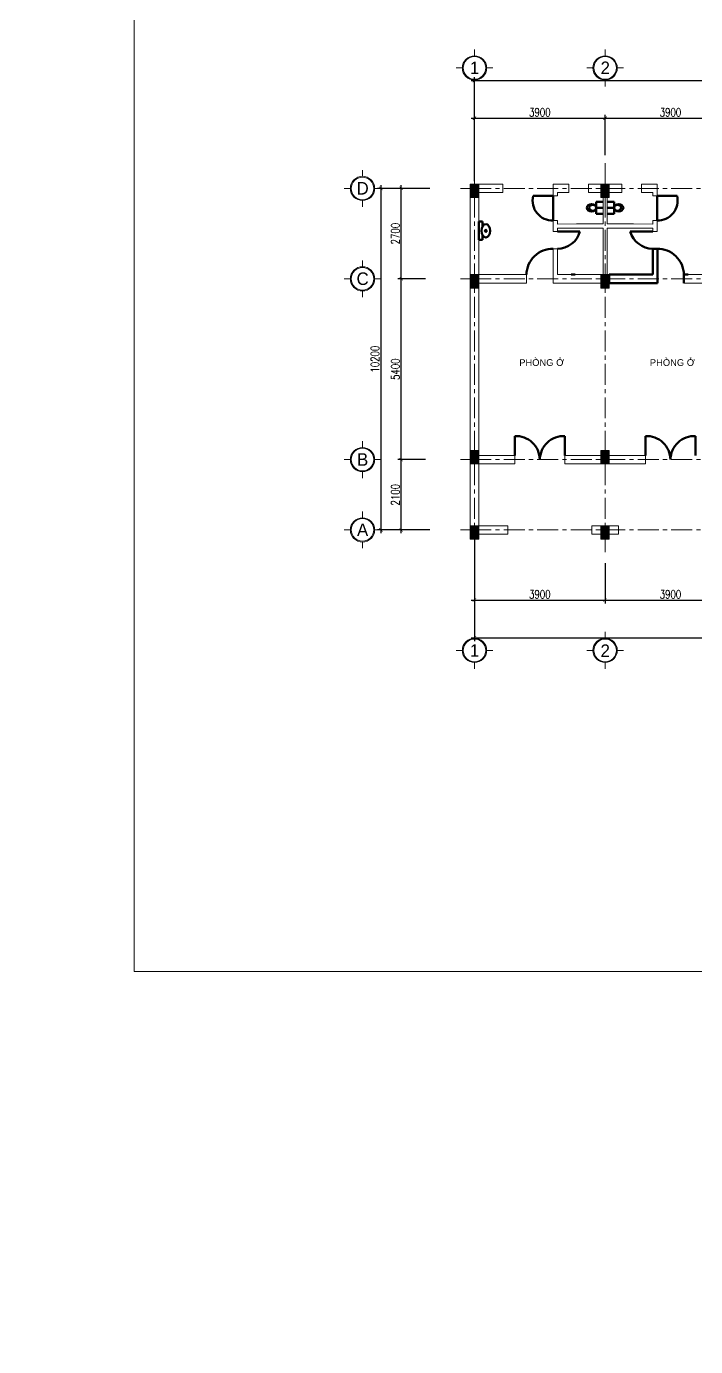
# Model space of a CAD drawing. Header units: millimetres. Extents: x 0 to 8478784, y 0 to 684185.
# Drawn here: x 4005327 to 4025302, y 227316 to 266749 of the extents above; entities that cross this region are included whole.
import ezdxf
from ezdxf.enums import TextEntityAlignment as Align

# ---------------------------------------------------------------- set-up
doc = ezdxf.new("R2010")
doc.units = ezdxf.units.MM
doc.header["$LTSCALE"] = 5000
doc.header["$MEASUREMENT"] = 0
doc.header["$PDMODE"] = 1
doc.header["$PDSIZE"] = -2
doc.linetypes.add('CENTER', pattern=[2, 1.25, -0.25, 0.25, -0.25])
doc.linetypes.add('HIDDEN', pattern=[0.375, 0.25, -0.125])
for name, color, linetype, lineweight in [('00-XM.Dim', 8, 'Continuous', 15), ('00-XMT.Axes', 22, 'CENTER', 15), ('00-XMT.Text', 4, 'Continuous', 20), ('02-XMT.Beams', 94, 'Continuous', 25), ('net thay', 7, 'Continuous', 15), ('Timtruc', 1, 'CENTER', 13)]:
    doc.layers.add(name, color=color, linetype=linetype, lineweight=lineweight)
doc.styles.add('S1', font='VHARIAL.TTF', dxfattribs={"height": 200})
doc.styles.add('VnAvantH', font='VHAVAN.TTF')
doc.styles.add('vnsimli 0.7', font='vnsimli.shx', dxfattribs={"width": 0.75})
doc.dimstyles.new('XMT 1-1-100', dxfattribs={"dimscale": 100, "dimtxt": 2.5, "dimasz": 1, "dimexe": 1, "dimexo": 0, "dimgap": 0.5, "dimtad": 1, "dimdec": 0, "dimzin": 0, "dimdsep": 46, "dimtxsty": 'vnsimli 0.7', "dimblk": 'ARCHTICK', "dimcen": 1.5, "dimdle": 1, "dimclrd": 8, "dimclre": 8, "dimclrt": 116, "dimadec": 0, "dimazin": 0, "dimtfac": 1, "dimtdec": 0, "dimtofl": 0, "dimtmove": 0, "dimatfit": 3, "dimfxl": 0.18, "dimtolj": 1, "dimtzin": 0, "dimarcsym": 0})

# ---------------------------------------------------------------- blocks, each defined once
blk = doc.blocks.new('_ArchTick')
at = {"color": 0, "linetype": 'ByBlock', "const_width": 0.15}
blk.add_lwpolyline([(-0.5, -0.5), (0.5, 0.5)], dxfattribs=at)
blk = doc.blocks.new('*D89')
at = {"layer": '00-XM.Dim', "color": 8, "linetype": 'Continuous', "lineweight": -2, "transparency": 16777216}
for p, q in [((4018702, 251492), (4018702, 248387)), ((4075372, 250224), (4075372, 248387)), ((4018602, 248487), (4075472, 248487))]:
    blk.add_line(p, q, dxfattribs=at)
at = {"layer": 'Defpoints', "color": 0, "linetype": 'Continuous', "lineweight": 100, "transparency": 16777216}
for p in [(4018702, 251492), (4075372, 250224), (4075372, 248487)]:
    blk.add_point(p, dxfattribs=at)
at = {"layer": '00-XM.Dim', "color": 8, "linetype": 'Continuous', "lineweight": -2, "transparency": 16777216, "xscale": 100, "yscale": 100, "zscale": 100, "rotation": 180}
blk.add_blockref('_ArchTick', (4018702, 248487), dxfattribs=at)
at = {"layer": '00-XM.Dim', "color": 8, "linetype": 'Continuous', "lineweight": -2, "transparency": 16777216, "xscale": 100, "yscale": 100, "zscale": 100}
blk.add_blockref('_ArchTick', (4075372, 248487), dxfattribs=at)
at = {"layer": '00-XM.Dim', "color": 116, "linetype": 'Continuous', "lineweight": 15, "transparency": 16777216, "insert": (4049073, 248662), "char_height": 250, "attachment_point": 5, "style": 'vnsimli 0.7'}
blk.add_mtext('\\A1;56670', dxfattribs=at)
blk = doc.blocks.new('*D74')
at = {"layer": '00-XM.Dim', "color": 8, "linetype": 'Continuous', "lineweight": -2, "transparency": 16777216}
for p, q in [((4018702, 250713), (4018702, 249512)), ((4022602, 250713), (4022602, 249512)), ((4018602, 249612), (4022702, 249612))]:
    blk.add_line(p, q, dxfattribs=at)
at = {"layer": 'Defpoints', "color": 0, "linetype": 'Continuous', "lineweight": 100, "transparency": 16777216}
for p in [(4018702, 250713), (4022602, 250713), (4022602, 249612)]:
    blk.add_point(p, dxfattribs=at)
at = {"layer": '00-XM.Dim', "color": 8, "linetype": 'Continuous', "lineweight": -2, "transparency": 16777216, "xscale": 100, "yscale": 100, "zscale": 100, "rotation": 180}
blk.add_blockref('_ArchTick', (4018702, 249612), dxfattribs=at)
at = {"layer": '00-XM.Dim', "color": 8, "linetype": 'Continuous', "lineweight": -2, "transparency": 16777216, "xscale": 100, "yscale": 100, "zscale": 100}
blk.add_blockref('_ArchTick', (4022602, 249612), dxfattribs=at)
at = {"layer": '00-XM.Dim', "color": 116, "linetype": 'Continuous', "lineweight": 15, "transparency": 16777216, "insert": (4020652, 249787), "char_height": 250, "attachment_point": 5, "style": 'vnsimli 0.7'}
blk.add_mtext('\\A1;3900', dxfattribs=at)
blk = doc.blocks.new('*D75')
at = {"layer": '00-XM.Dim', "color": 8, "linetype": 'Continuous', "lineweight": -2, "transparency": 16777216}
for p, q in [((4022602, 250713), (4022602, 249512)), ((4026502, 250713), (4026502, 249512)), ((4022502, 249612), (4026602, 249612))]:
    blk.add_line(p, q, dxfattribs=at)
at = {"layer": 'Defpoints', "color": 0, "linetype": 'Continuous', "lineweight": 100, "transparency": 16777216}
for p in [(4022602, 250713), (4026502, 250713), (4026502, 249612)]:
    blk.add_point(p, dxfattribs=at)
at = {"layer": '00-XM.Dim', "color": 8, "linetype": 'Continuous', "lineweight": -2, "transparency": 16777216, "xscale": 100, "yscale": 100, "zscale": 100, "rotation": 180}
blk.add_blockref('_ArchTick', (4022602, 249612), dxfattribs=at)
at = {"layer": '00-XM.Dim', "color": 8, "linetype": 'Continuous', "lineweight": -2, "transparency": 16777216, "xscale": 100, "yscale": 100, "zscale": 100}
blk.add_blockref('_ArchTick', (4026502, 249612), dxfattribs=at)
at = {"layer": '00-XM.Dim', "color": 116, "linetype": 'Continuous', "lineweight": 15, "transparency": 16777216, "insert": (4024552, 249787), "char_height": 250, "attachment_point": 5, "style": 'vnsimli 0.7'}
blk.add_mtext('\\A1;3900', dxfattribs=at)
blk = doc.blocks.new('*D105')
at = {"layer": '00-XM.Dim', "color": 8, "linetype": 'Continuous', "lineweight": -2, "transparency": 16777216}
for p, q in [((4018602, 265133), (4075472, 265133)), ((4018702, 262128), (4018702, 265233)), ((4075372, 263396), (4075372, 265233))]:
    blk.add_line(p, q, dxfattribs=at)
at = {"layer": 'Defpoints', "color": 0, "linetype": 'Continuous', "lineweight": 100, "transparency": 16777216}
for p in [(4075372, 265133), (4075372, 263396), (4018702, 262128)]:
    blk.add_point(p, dxfattribs=at)
at = {"layer": '00-XM.Dim', "color": 8, "linetype": 'Continuous', "lineweight": -2, "transparency": 16777216, "xscale": 100, "yscale": 100, "zscale": 100, "rotation": 180}
blk.add_blockref('_ArchTick', (4018702, 265133), dxfattribs=at)
at = {"layer": '00-XM.Dim', "color": 8, "linetype": 'Continuous', "lineweight": -2, "transparency": 16777216, "xscale": 100, "yscale": 100, "zscale": 100}
blk.add_blockref('_ArchTick', (4075372, 265133), dxfattribs=at)
at = {"layer": '00-XM.Dim', "color": 116, "linetype": 'Continuous', "lineweight": 15, "transparency": 16777216, "insert": (4049073, 265308), "char_height": 250, "attachment_point": 5, "style": 'vnsimli 0.7'}
blk.add_mtext('\\A1;56670', dxfattribs=at)
blk = doc.blocks.new('*D90')
at = {"layer": '00-XM.Dim', "color": 8, "linetype": 'Continuous', "lineweight": -2, "transparency": 16777216}
for p, q in [((4018602, 264008), (4022702, 264008)), ((4018702, 262907), (4018702, 264108)), ((4022602, 262907), (4022602, 264108))]:
    blk.add_line(p, q, dxfattribs=at)
at = {"layer": 'Defpoints', "color": 0, "linetype": 'Continuous', "lineweight": 100, "transparency": 16777216}
for p in [(4022602, 264008), (4018702, 262907), (4022602, 262907)]:
    blk.add_point(p, dxfattribs=at)
at = {"layer": '00-XM.Dim', "color": 8, "linetype": 'Continuous', "lineweight": -2, "transparency": 16777216, "xscale": 100, "yscale": 100, "zscale": 100, "rotation": 180}
blk.add_blockref('_ArchTick', (4018702, 264008), dxfattribs=at)
at = {"layer": '00-XM.Dim', "color": 8, "linetype": 'Continuous', "lineweight": -2, "transparency": 16777216, "xscale": 100, "yscale": 100, "zscale": 100}
blk.add_blockref('_ArchTick', (4022602, 264008), dxfattribs=at)
at = {"layer": '00-XM.Dim', "color": 116, "linetype": 'Continuous', "lineweight": 15, "transparency": 16777216, "insert": (4020652, 264183), "char_height": 250, "attachment_point": 5, "style": 'vnsimli 0.7'}
blk.add_mtext('\\A1;3900', dxfattribs=at)
blk = doc.blocks.new('*D91')
at = {"layer": '00-XM.Dim', "color": 8, "linetype": 'Continuous', "lineweight": -2, "transparency": 16777216}
for p, q in [((4022502, 264008), (4026602, 264008)), ((4022602, 262907), (4022602, 264108)), ((4026502, 262907), (4026502, 264108))]:
    blk.add_line(p, q, dxfattribs=at)
at = {"layer": 'Defpoints', "color": 0, "linetype": 'Continuous', "lineweight": 100, "transparency": 16777216}
for p in [(4026502, 264008), (4022602, 262907), (4026502, 262907)]:
    blk.add_point(p, dxfattribs=at)
at = {"layer": '00-XM.Dim', "color": 8, "linetype": 'Continuous', "lineweight": -2, "transparency": 16777216, "xscale": 100, "yscale": 100, "zscale": 100, "rotation": 180}
blk.add_blockref('_ArchTick', (4022602, 264008), dxfattribs=at)
at = {"layer": '00-XM.Dim', "color": 8, "linetype": 'Continuous', "lineweight": -2, "transparency": 16777216, "xscale": 100, "yscale": 100, "zscale": 100}
blk.add_blockref('_ArchTick', (4026502, 264008), dxfattribs=at)
at = {"layer": '00-XM.Dim', "color": 116, "linetype": 'Continuous', "lineweight": 15, "transparency": 16777216, "insert": (4024552, 264183), "char_height": 250, "attachment_point": 5, "style": 'vnsimli 0.7'}
blk.add_mtext('\\A1;3900', dxfattribs=at)
blk = doc.blocks.new('00-XMT-Axis symbol')
at = {"layer": '00-XMT.Axes', "linetype": 'Continuous'}
for p, q in [((0, 2.9), (0, 4.4)), ((-2.9, 0), (-4.4, 0)), ((2.9, 0), (4.4, 0)), ((0, -2.9), (0, -4.4))]:
    blk.add_line(p, q, dxfattribs=at)
blk.add_circle((0, 0), 2.9, dxfattribs=at)
at = {"layer": '00-XMT.Axes', "color": 7, "linetype": 'Continuous'}
blk.add_circle((0, 0), 2.7, dxfattribs=at)
at = {"layer": '00-XMT.Text', "color": 7, "style": 'VnAvantH'}
blk.add_attdef('00', text='', height=3, dxfattribs=at).set_placement((0.03, -1.47), align=Align.CENTER)
blk = doc.blocks.new('*D106')
at = {"layer": '00-XM.Dim', "color": 8, "linetype": 'Continuous', "lineweight": -2, "transparency": 16777216}
for p, q in [((4017240, 253810), (4016415, 253810)), ((4016515, 251610), (4016515, 253910)), ((4017240, 251710), (4016415, 251710))]:
    blk.add_line(p, q, dxfattribs=at)
at = {"layer": 'Defpoints', "color": 0, "linetype": 'Continuous', "lineweight": 100, "transparency": 16777216}
for p in [(4016515, 253810), (4017240, 253810), (4017240, 251710)]:
    blk.add_point(p, dxfattribs=at)
at = {"layer": '00-XM.Dim', "color": 8, "linetype": 'Continuous', "lineweight": -2, "transparency": 16777216, "xscale": 100, "yscale": 100, "zscale": 100}
for p, rotation in [((4016515, 253810), 90), ((4016515, 251710), 270)]:
    blk.add_blockref('_ArchTick', p, dxfattribs=dict(at, rotation=rotation))
at = {"layer": '00-XM.Dim', "color": 116, "linetype": 'Continuous', "lineweight": 15, "transparency": 16777216, "insert": (4016340, 252760), "char_height": 250, "attachment_point": 5, "rotation": 90, "style": 'vnsimli 0.7'}
blk.add_mtext('\\A1;2100', dxfattribs=at)
blk = doc.blocks.new('*D107')
at = {"layer": '00-XM.Dim', "color": 8, "linetype": 'Continuous', "lineweight": -2, "transparency": 16777216}
for p, q in [((4017240, 259210), (4016415, 259210)), ((4016515, 253710), (4016515, 259310)), ((4017240, 253810), (4016415, 253810))]:
    blk.add_line(p, q, dxfattribs=at)
at = {"layer": 'Defpoints', "color": 0, "linetype": 'Continuous', "lineweight": 100, "transparency": 16777216}
for p in [(4016515, 259210), (4017240, 259210), (4017240, 253810)]:
    blk.add_point(p, dxfattribs=at)
at = {"layer": '00-XM.Dim', "color": 8, "linetype": 'Continuous', "lineweight": -2, "transparency": 16777216, "xscale": 100, "yscale": 100, "zscale": 100}
for p, rotation in [((4016515, 259210), 90), ((4016515, 253810), 270)]:
    blk.add_blockref('_ArchTick', p, dxfattribs=dict(at, rotation=rotation))
at = {"layer": '00-XM.Dim', "color": 116, "linetype": 'Continuous', "lineweight": 15, "transparency": 16777216, "insert": (4016340, 256510), "char_height": 250, "attachment_point": 5, "rotation": 90, "style": 'vnsimli 0.7'}
blk.add_mtext('\\A1;5400', dxfattribs=at)
blk = doc.blocks.new('*D108')
at = {"layer": '00-XM.Dim', "color": 8, "linetype": 'Continuous', "lineweight": -2, "transparency": 16777216}
for p, q in [((4017240, 261910), (4016415, 261910)), ((4016515, 259110), (4016515, 262010)), ((4017240, 259210), (4016415, 259210))]:
    blk.add_line(p, q, dxfattribs=at)
at = {"layer": 'Defpoints', "color": 0, "linetype": 'Continuous', "lineweight": 100, "transparency": 16777216}
for p in [(4016515, 261910), (4017240, 261910), (4017240, 259210)]:
    blk.add_point(p, dxfattribs=at)
at = {"layer": '00-XM.Dim', "color": 8, "linetype": 'Continuous', "lineweight": -2, "transparency": 16777216, "xscale": 100, "yscale": 100, "zscale": 100}
for p, rotation in [((4016515, 261910), 90), ((4016515, 259210), 270)]:
    blk.add_blockref('_ArchTick', p, dxfattribs=dict(at, rotation=rotation))
at = {"layer": '00-XM.Dim', "color": 116, "linetype": 'Continuous', "lineweight": 15, "transparency": 16777216, "insert": (4016340, 260560), "char_height": 250, "attachment_point": 5, "rotation": 90, "style": 'vnsimli 0.7'}
blk.add_mtext('\\A1;2700', dxfattribs=at)
blk = doc.blocks.new('*D109')
at = {"layer": '00-XM.Dim', "color": 8, "linetype": 'Continuous', "lineweight": -2, "transparency": 16777216}
for p, q in [((4017365, 261910), (4015809, 261910)), ((4015909, 262010), (4015909, 251610)), ((4017365, 251710), (4015809, 251710))]:
    blk.add_line(p, q, dxfattribs=at)
at = {"layer": 'Defpoints', "color": 0, "linetype": 'Continuous', "lineweight": 100, "transparency": 16777216}
for p in [(4017365, 261910), (4015909, 251710), (4017365, 251710)]:
    blk.add_point(p, dxfattribs=at)
at = {"layer": '00-XM.Dim', "color": 8, "linetype": 'Continuous', "lineweight": -2, "transparency": 16777216, "xscale": 100, "yscale": 100, "zscale": 100}
for p, rotation in [((4015909, 261910), 90), ((4015909, 251710), 270)]:
    blk.add_blockref('_ArchTick', p, dxfattribs=dict(at, rotation=rotation))
at = {"layer": '00-XM.Dim', "color": 116, "linetype": 'Continuous', "lineweight": 15, "transparency": 16777216, "insert": (4015734, 256810), "char_height": 250, "attachment_point": 5, "rotation": 90, "style": 'vnsimli 0.7'}
blk.add_mtext('\\A1;10200', dxfattribs=at)

msp = doc.modelspace()

# ---------------------------------------------------------------- hatches: boundary and pattern name
at = {"layer": '02-XMT.Beams', "linetype": 'ByBlock', "lineweight": 15}
h = msp.add_hatch(dxfattribs=at)
h.set_pattern_fill('ANSI31', color=256, scale=100, style=0)
h.set_pattern_definition([(45, (2138020.061, -103595.351), (-8.838834765, 8.838834765), [])])
h.paths.add_polyline_path([(4018577.1, 261634.9), (4018577.1, 262034.9), (4018827.1, 262034.9), (4018827.1, 261634.9)])
h = msp.add_hatch(dxfattribs=at)
h.set_pattern_fill('ANSI31', color=256, scale=100, style=0)
h.set_pattern_definition([(45, (2141920.061, -103595.351), (-8.838834765, 8.838834765), [])])
h.paths.add_polyline_path([(4022477.1, 261634.9), (4022477.1, 262034.9), (4022727.1, 262034.9), (4022727.1, 261634.9)])
h = msp.add_hatch(dxfattribs=at)
h.set_pattern_fill('ANSI31', color=256, scale=100, style=0)
h.set_pattern_definition([(45, (2138020.061, -106295.351), (-8.838834765, 8.838834765), [])])
h.paths.add_polyline_path([(4018577.1, 258934.9), (4018577.1, 259334.9), (4018827.1, 259334.9), (4018827.1, 258934.9)])
h = msp.add_hatch(dxfattribs=at)
h.set_pattern_fill('ANSI31', color=256, scale=100, style=0)
h.set_pattern_definition([(45, (2141920.061, -106295.351), (-8.838834765, 8.838834765), [])])
h.paths.add_polyline_path([(4022477.1, 258934.9), (4022477.1, 259334.9), (4022727.1, 259334.9), (4022727.1, 258934.9)])
h = msp.add_hatch(dxfattribs=at)
h.set_pattern_fill('ANSI31', color=256, scale=100, style=0)
h.set_pattern_definition([(45, (2138020.061, -111545.351), (-8.838834765, 8.838834765), [])])
h.paths.add_polyline_path([(4018577.1, 253684.9), (4018577.1, 254084.9), (4018827.1, 254084.9), (4018827.1, 253684.9)])
h = msp.add_hatch(dxfattribs=at)
h.set_pattern_fill('ANSI31', color=256, scale=100, style=0)
h.set_pattern_definition([(45, (2141920.061, -111545.351), (-8.838834765, 8.838834765), [])])
h.paths.add_polyline_path([(4022477.1, 253684.9), (4022477.1, 254084.9), (4022727.1, 254084.9), (4022727.1, 253684.9)])
h = msp.add_hatch(dxfattribs=at)
h.set_pattern_fill('ANSI31', color=256, scale=100, style=0)
h.set_pattern_definition([(45, (2138020.061, -113795.351), (-8.838834765, 8.838834765), [])])
h.paths.add_polyline_path([(4018577.1, 251434.9), (4018577.1, 251834.9), (4018827.1, 251834.9), (4018827.1, 251434.9)])
h = msp.add_hatch(dxfattribs=at)
h.set_pattern_fill('ANSI31', color=256, scale=100, style=0)
h.set_pattern_definition([(45, (2141920.061, -113795.351), (-8.838834765, 8.838834765), [])])
h.paths.add_polyline_path([(4022477.1, 251434.9), (4022477.1, 251834.9), (4022727.1, 251834.9), (4022727.1, 251434.9)])

# ---------------------------------------------------------------- linework, layer by layer
at = {"layer": '00-XMT.Axes', "color": 8, "linetype": 'CENTER', "lineweight": 15, "ltscale": 0.1}
for p, q in [((4018702.1, 262668.5), (4018702.1, 250924.8)), ((4022602.1, 262668.5), (4022602.1, 250924.8)), ((4018577.1, 261909.9), (4018286.7, 261909.9)), ((4018577.1, 261909.9), (4047027.1, 261909.9)), ((4018577.1, 259209.9), (4047027.1, 259209.9)), ((4018577.1, 253809.9), (4018286.7, 253809.9)), ((4018577.1, 253809.9), (4047027.1, 253809.9)), ((4018577.1, 251709.9), (4018286.7, 251709.9)), ((4018577.1, 251709.9), (4047027.1, 251709.9))]:
    msp.add_line(p, q, dxfattribs=at)
at = {"layer": '02-XMT.Beams', "linetype": 'ByBlock', "lineweight": 15}
for p, q in [((4018577.1, 262034.9), (4019552.1, 262034.9)), ((4018577.1, 251584.9), (4018577.1, 262034.9)), ((4018577.1, 262034.9), (4018702.1, 262034.9)), ((4018577.1, 262034.9), (4018577.1, 261909.9)), ((4018577.1, 262034.9), (4019552.1, 262034.9)), ((4018577.1, 262034.9), (4019552.1, 262034.9)), ((4018577.1, 262034.9), (4019552.1, 262034.9)), ((4018577.1, 262034.9), (4018577.1, 256809.9)), ((4018577.1, 262034.9), (4018577.1, 261909.9)), ((4018577.1, 262034.9), (4018702.1, 262034.9)), ((4018577.1, 262034.9), (4018577.1, 261909.9)), ((4018577.1, 262034.9), (4018577.1, 261909.9)), ((4018577.1, 262034.9), (4018827.1, 262034.9)), ((4018577.1, 261634.9), (4018577.1, 262034.9)), ((4018702.1, 262034.9), (4019552.1, 262034.9)), ((4018827.1, 262034.9), (4018827.1, 261634.9)), ((4019552.1, 262034.9), (4019552.1, 261784.9)), ((4021051.6, 261784.9), (4021051.6, 262034.9)), ((4021051.6, 262034.9), (4021514.1, 262034.9)), ((4021514.1, 262034.9), (4021514.1, 261784.9)), ((4022102.1, 262034.9), (4023102.1, 262034.9)), ((4022102.1, 262034.9), (4023102.1, 262034.9)), ((4022102.1, 262034.9), (4022477.1, 262034.9)), ((4022102.1, 262034.9), (4023102.1, 262034.9)), ((4022202.1, 262034.9), (4022102.1, 262034.9)), ((4022102.1, 262034.9), (4022102.1, 261784.9)), ((4023102.1, 262034.9), (4022102.1, 262034.9)), ((4023102.1, 262034.9), (4022102.1, 262034.9)), ((4023102.1, 262034.9), (4022102.1, 262034.9)), ((4022602.1, 262034.9), (4022202.1, 262034.9)), ((4022477.1, 262034.9), (4022727.1, 262034.9)), ((4022477.1, 261634.9), (4022477.1, 262034.9)), ((4022602.1, 262034.9), (4023002.1, 262034.9)), ((4023102.1, 262034.9), (4022727.1, 262034.9)), ((4022727.1, 262034.9), (4022727.1, 261634.9)), ((4023002.1, 262034.9), (4023102.1, 262034.9)), ((4023102.1, 262034.9), (4023102.1, 261784.9)), ((4024152.5, 262034.9), (4023690, 262034.9)), ((4023690, 262034.9), (4023690, 261784.9)), ((4024152.5, 261784.9), (4024152.5, 262034.9)), ((4018827.1, 261634.9), (4018577.1, 261634.9)), ((4018827.1, 261784.9), (4019552.1, 261784.9)), ((4018827.1, 251834.9), (4018827.1, 261784.9)), ((4021051.6, 261784.9), (4021051.6, 261684.9)), ((4021051.6, 261684.9), (4021176.6, 261684.9)), ((4021176.6, 261684.9), (4021176.6, 261784.9)), ((4021514.1, 261784.9), (4021176.6, 261784.9)), ((4022102.1, 261784.9), (4023102.1, 261784.9)), ((4022477.1, 261784.9), (4022102.1, 261784.9)), ((4022727.1, 261634.9), (4022477.1, 261634.9)), ((4022602.1, 261634.9), (4022539.6, 261634.9)), ((4022539.6, 261634.9), (4022539.6, 260847.4)), ((4022539.6, 260847.4), (4022539.6, 261634.9)), ((4022539.6, 260847.4), (4022539.6, 261634.9)), ((4023102.1, 261784.9), (4022602.1, 261784.9)), ((4022602.1, 261634.9), (4022664.6, 261634.9)), ((4022664.6, 260847.4), (4022664.6, 261634.9)), ((4022664.6, 260847.4), (4022664.6, 261634.9)), ((4022664.6, 261634.9), (4022664.6, 260847.4)), ((4023690, 261784.9), (4024027.5, 261784.9)), ((4024027.5, 261684.9), (4024027.5, 261784.9)), ((4024152.5, 261684.9), (4024027.5, 261684.9)), ((4024152.5, 261784.9), (4024152.5, 261684.9)), ((4021052.5, 260622.4), (4021052.5, 260947.4)), ((4021052.5, 260947.4), (4021177.5, 260947.4)), ((4021177.5, 260947.4), (4021177.5, 260844.5)), ((4021177.5, 260844.5), (4021752.1, 260847.4)), ((4021752.1, 260722.4), (4021177.5, 260722.4)), ((4021177.5, 260722.4), (4021177.5, 260622.4)), ((4022539.6, 260847.4), (4021750.7, 260847.4)), ((4021750.7, 260722.4), (4022539.6, 260722.4)), ((4021752.1, 260847.4), (4022539.6, 260847.4)), ((4022539.6, 260722.4), (4021752.1, 260722.4)), ((4022539.6, 260722.4), (4022539.6, 259334.9)), ((4022539.6, 259334.9), (4022539.6, 260722.4)), ((4022664.6, 260847.4), (4023453.5, 260847.4)), ((4023452, 260847.4), (4022664.6, 260847.4)), ((4023453.5, 260722.4), (4022664.6, 260722.4)), ((4022664.6, 259334.9), (4022664.6, 260722.4)), ((4022664.6, 260722.4), (4023452, 260722.4)), ((4022664.6, 260722.4), (4022664.6, 259334.9)), ((4024026.6, 260844.5), (4023452, 260847.4)), ((4023452, 260722.4), (4024026.6, 260722.4)), ((4024151.6, 260947.4), (4024026.6, 260947.4)), ((4024026.6, 260947.4), (4024026.6, 260844.5)), ((4024026.6, 260722.4), (4024026.6, 260622.4)), ((4024151.6, 260622.4), (4024151.6, 260947.4)), ((4021177.5, 260622.4), (4021052.5, 260622.4)), ((4024026.6, 260622.4), (4024151.6, 260622.4)), ((4021052.1, 259209.9), (4021052.1, 260109.9)), ((4021052.1, 260109.9), (4021177.1, 260109.9)), ((4021177.1, 260109.9), (4021177.1, 259334.9)), ((4024152.1, 260109.9), (4024027.1, 260109.9)), ((4024027.1, 260109.9), (4024027.1, 259334.9)), ((4024152.1, 259209.9), (4024152.1, 260109.9)), ((4018577.1, 259209.9), (4018286.7, 259209.9)), ((4018577.1, 259334.9), (4018702.1, 259334.9)), ((4018577.1, 259334.9), (4018577.1, 259209.9)), ((4018577.1, 259334.9), (4018577.1, 259209.9)), ((4018577.1, 259334.9), (4018827.1, 259334.9)), ((4018577.1, 258934.9), (4018577.1, 259334.9)), ((4018702.1, 259334.9), (4020252.1, 259334.9)), ((4018827.1, 259334.9), (4018827.1, 258934.9)), ((4020252.1, 259084.9), (4018827.1, 259084.9)), ((4020252.1, 259334.9), (4020252.1, 259084.9)), ((4021052.1, 259334.9), (4021052.1, 259084.9)), ((4021052.1, 259084.9), (4022477.1, 259084.9)), ((4022602.1, 259334.9), (4021177.1, 259334.9)), ((4022477.1, 259334.9), (4022727.1, 259334.9)), ((4022477.1, 258934.9), (4022477.1, 259334.9)), ((4022539.6, 259334.9), (4022664.6, 259334.9)), ((4022664.6, 259334.9), (4022539.6, 259334.9)), ((4022602.1, 259334.9), (4024027.1, 259334.9)), ((4022727.1, 259334.9), (4022727.1, 258934.9)), ((4024152.1, 259084.9), (4022727.1, 259084.9)), ((4024152.1, 259334.9), (4024152.1, 259084.9)), ((4026377.1, 259084.9), (4024952.1, 259084.9)), ((4026377.1, 259334.9), (4025077.1, 259334.9)), ((4018827.1, 258934.9), (4018577.1, 258934.9)), ((4022727.1, 258934.9), (4022477.1, 258934.9)), ((4018577.1, 254084.9), (4018702.1, 254084.9)), ((4018577.1, 254084.9), (4018577.1, 253959.9)), ((4018577.1, 254084.9), (4018577.1, 253959.9)), ((4018577.1, 254084.9), (4018827.1, 254084.9)), ((4018577.1, 253684.9), (4018577.1, 254084.9)), ((4018827.1, 254084.9), (4018827.1, 253684.9)), ((4022477.1, 254084.9), (4022727.1, 254084.9)), ((4022477.1, 253684.9), (4022477.1, 254084.9)), ((4022727.1, 254084.9), (4022727.1, 253684.9)), ((4018827.1, 253684.9), (4018577.1, 253684.9)), ((4019902.1, 253684.9), (4018702.1, 253684.9)), ((4018827.1, 253934.9), (4019902.1, 253934.9)), ((4019902.1, 253934.9), (4019902.1, 253684.9)), ((4021402.1, 253684.9), (4021402.1, 253934.9)), ((4021402.1, 253934.9), (4022602.1, 253934.9)), ((4022602.1, 253684.9), (4021402.1, 253684.9)), ((4022727.1, 253684.9), (4022477.1, 253684.9)), ((4022602.1, 253934.9), (4023802.1, 253934.9)), ((4023802.1, 253684.9), (4022602.1, 253684.9)), ((4023802.1, 253934.9), (4023802.1, 253684.9)), ((4018577.1, 251834.9), (4018702.1, 251834.9)), ((4018577.1, 251834.9), (4018577.1, 251709.9)), ((4018577.1, 251834.9), (4018577.1, 251709.9)), ((4018577.1, 251834.9), (4018827.1, 251834.9)), ((4018577.1, 251434.9), (4018577.1, 251834.9)), ((4019702.1, 251834.9), (4018827.1, 251834.9)), ((4018827.1, 251834.9), (4018827.1, 251434.9)), ((4018827.1, 251584.9), (4019702.1, 251584.9)), ((4019702.1, 251584.9), (4019702.1, 251834.9)), ((4022202.1, 251584.9), (4022202.1, 251834.9)), ((4022202.1, 251834.9), (4022602.1, 251834.9)), ((4022602.1, 251584.9), (4022202.1, 251584.9)), ((4022477.1, 251834.9), (4022727.1, 251834.9)), ((4022477.1, 251434.9), (4022477.1, 251834.9)), ((4022602.1, 251834.9), (4023002.1, 251834.9)), ((4022602.1, 251584.9), (4022727.1, 251584.9)), ((4022727.1, 251834.9), (4022727.1, 251434.9)), ((4023002.1, 251584.9), (4022727.1, 251584.9)), ((4023002.1, 251834.9), (4023002.1, 251584.9)), ((4018827.1, 251434.9), (4018577.1, 251434.9)), ((4018827.1, 251434.9), (4018577.1, 251434.9)), ((4022727.1, 251434.9), (4022477.1, 251434.9)), ((4022727.1, 251434.9), (4022477.1, 251434.9))]:
    msp.add_line(p, q, dxfattribs=at)
at = {"layer": '02-XMT.Beams', "lineweight": 100}
for p, q in [((4021051.6, 261684.9), (4020454.5, 261684.9)), ((4021051.6, 261684.9), (4021052.5, 260947.4)), ((4022539.6, 261510), (4022337.5, 261510)), ((4022337.5, 261510), (4022337.5, 261153.5)), ((4022664.6, 261510), (4022866.7, 261510)), ((4022866.7, 261510), (4022866.7, 261153.5)), ((4024152.5, 261684.9), (4024151.6, 260947.4)), ((4024152.5, 261684.9), (4024749.7, 261684.9)), ((4022337.5, 261331.8), (4022539.6, 261331.8)), ((4022337.5, 261153.5), (4022539.6, 261153.5)), ((4022866.7, 261331.8), (4022664.6, 261331.8)), ((4022866.7, 261153.5), (4022664.6, 261153.5)), ((4018827.1, 260926.5), (4018827.1, 260372)), ((4018827.1, 260372), (4018827.1, 260926.5)), ((4018827.1, 260926.5), (4018939.5, 260926.5)), ((4018939.5, 260926.5), (4018939.5, 260773.1)), ((4018939.5, 260773.1), (4018939.5, 260926.5)), ((4018827.1, 260372), (4018939.5, 260372)), ((4018939.5, 260372), (4018827.1, 260372)), ((4018939.5, 260372), (4018939.5, 260514.9)), ((4018939.5, 260514.9), (4018939.5, 260372)), ((4021177.5, 260622.4), (4021851.5, 260622.4)), ((4024026.6, 260622.4), (4023352.7, 260622.4)), ((4024026, 260109.9), (4024165.3, 260110)), ((4024027.1, 259334.9), (4024026, 260109.9)), ((4024165.3, 260110), (4024165.3, 259084.9)), ((4021711.5, 259334.9), (4021586.5, 259334.9)), ((4022727.1, 259084.9), (4022727.1, 259334.9)), ((4022727.1, 259334.9), (4024027.1, 259334.9)), ((4024165.3, 259084.9), (4022727.1, 259084.9)), ((4025077.1, 259334.9), (4024952.1, 259334.9)), ((4024952.1, 259334.9), (4024952.1, 259084.9)), ((4019902.1, 253934.9), (4019902.1, 254514.5)), ((4021401.5, 254514.5), (4021401.5, 253934.9)), ((4023802.1, 253934.9), (4023802.1, 254514.5)), ((4025301.5, 254514.5), (4025301.5, 253934.9))]:
    msp.add_line(p, q, dxfattribs=at)
at = {"layer": '02-XMT.Beams', "linetype": 'ByBlock', "lineweight": 15}
msp.add_lwpolyline([(4008544, 297924), (4092644, 297924), (4092644, 238524), (4008544, 238524)], close=True, dxfattribs=at)
at = {"layer": '02-XMT.Beams', "lineweight": 100}
msp.add_circle((4019040.5, 260644), 27, dxfattribs=at)
for centre, radius, start, end in [((4021035.1, 261544.5), 597.3, 166.3997, 271.67822), ((4024169.1, 261544.5), 597.3, 268.32178, 13.6003), ((4021178.1, 260808.5), 698.6, 269.91342, 344.54972), ((4024026, 260808.5), 698.6, 195.45028, 270.08658), ((4021038.9, 259323.1), 786.9, 89.03847, 179.14277), ((4024165.3, 259323.1), 786.9, 0.85723, 90.96153), ((4019934.9, 253798.5), 716.7, 0.90942, 92.62293), ((4021368.7, 253798.5), 716.7, 87.37707, 179.09058), ((4023834.9, 253798.5), 716.7, 0.90942, 92.62293), ((4025268.7, 253798.5), 716.7, 87.37707, 179.09058)]:
    msp.add_arc(centre, radius, start, end, dxfattribs=at)
for centre, major_axis, ratio in [((4022197.8, 261331.8), (139.8, 0), 0.7925371), ((4022232.8, 261331.8), (104.8, 0), 0.856885), ((4019040.5, 260644), (0, 200.5), 0.6583541)]:
    msp.add_ellipse(centre, major_axis=major_axis, ratio=ratio, dxfattribs=at)
at = {"layer": '02-XMT.Beams', "lineweight": 100, "extrusion": (0, 0, -1)}
for centre, major_axis, ratio in [((4023006.4, 261331.8), (-139.8, 0), 0.7925371), ((4022971.4, 261331.8), (-104.8, 0), 0.856885)]:
    msp.add_ellipse(centre, major_axis=major_axis, ratio=ratio, dxfattribs=at)
at = {"layer": 'net thay', "linetype": 'CENTER', "lineweight": 15}
msp.add_circle((3911642, 421190.5), 262994, dxfattribs=at)
at = {"layer": 'Timtruc', "linetype": 'HIDDEN', "lineweight": 15}
msp.add_line((4018702.1, 262034.9), (4018702.1, 262668.5), dxfattribs=at)

# ---------------------------------------------------------------- block references
at = {"layer": '00-XM.Dim', "linetype": 'CENTER', "lineweight": 15, "xscale": 125, "yscale": 125, "zscale": 125}
for p, values in [((4018702.1, 265508.1), {'00': '1'}), ((4022602.1, 265508.1), {'00': '2'}), ((4015359.3, 261909.9), {'00': 'D'}), ((4015359.3, 259209.9), {'00': 'C'}), ((4015359.3, 253809.9), {'00': 'B'}), ((4015359.3, 251709.9), {'00': 'A'})]:
    msp.add_blockref('00-XMT-Axis symbol', p, dxfattribs=at).add_auto_attribs(values)
at = {"layer": '00-XM.Dim', "linetype": 'CENTER', "lineweight": 15}
ref = msp.add_blockref('00-XMT-Axis symbol', (4018702.1, 248111.8), dxfattribs=dict(at, xscale=-125, yscale=125, zscale=125, rotation=180))
ref.add_attrib('00', '1', dxfattribs={"layer": '00-XMT.Text', "color": 7, "height": 375, "style": 'VnAvantH'}).set_placement((4018705.3, 247920.7), align=Align.CENTER)
ref = msp.add_blockref('00-XMT-Axis symbol', (4022602.1, 248111.8), dxfattribs=dict(at, xscale=-125, yscale=125, zscale=125, rotation=180))
ref.add_attrib('00', '2', dxfattribs={"layer": '00-XMT.Text', "color": 7, "height": 375, "style": 'VnAvantH'}).set_placement((4022605.3, 247914.5), align=Align.CENTER)

# ---------------------------------------------------------------- texts
at = {"layer": '02-XMT.Beams', "lineweight": 100, "char_height": 200, "width": 2054, "attachment_point": 1, "style": 'S1'}
for insert in [(4020037, 256809.5), (4023937, 256809.5)]:
    msp.add_mtext('phßng ë', dxfattribs=dict(at, insert=insert))

# ---------------------------------------------------------------- dimensions: what is measured, and where the dimension line sits
at = {"layer": '00-XM.Dim', "linetype": 'Continuous', "lineweight": 15}
for base, p1, p2, picture, middle in [((4075372.1, 265133.1), (4018702.1, 262128.3), (4075372.1, 263395.9), '*D105', (4049073.3, 265133.1)), ((4075372.1, 248486.8), (4018702.1, 251491.5), (4075372.1, 250223.9), '*D89', (4049073.3, 248486.8))]:
    dim = msp.add_linear_dim(base=base, p1=p1, p2=p2, dimstyle='XMT 1-1-100', dxfattribs=at)
    dim.commit()
    dim.dimension.update_dxf_attribs({"geometry": picture, "text_midpoint": middle, "dimtype": 160})
for base, p1, p2, picture, middle in [((4022602.1, 264008.1), (4018702.1, 262906.7), (4022602.1, 262906.7), '*D90', (4020652.1, 264183.1)), ((4026502.1, 264008.1), (4022602.1, 262906.7), (4026502.1, 262906.7), '*D91', (4024552.1, 264183.1)), ((4022602.1, 249611.8), (4018702.1, 250713.1), (4022602.1, 250713.1), '*D74', (4020652.1, 249786.8)), ((4026502.1, 249611.8), (4022602.1, 250713.1), (4026502.1, 250713.1), '*D75', (4024552.1, 249786.8))]:
    dim = msp.add_linear_dim(base=base, p1=p1, p2=p2, dimstyle='XMT 1-1-100', dxfattribs=at)
    dim.commit()
    dim.dimension.update_dxf_attribs({"geometry": picture, "text_midpoint": middle})
for base, p1, p2, picture, middle in [((4015909.3, 251709.9), (4017364.6, 261909.9), (4017364.6, 251709.9), '*D109', (4015734.3, 256809.9)), ((4016514.9, 261909.9), (4017239.6, 259209.9), (4017239.6, 261909.9), '*D108', (4016339.9, 260559.9)), ((4016514.9, 259209.9), (4017239.6, 253809.9), (4017239.6, 259209.9), '*D107', (4016339.9, 256509.9)), ((4016514.9, 253809.9), (4017239.6, 251709.9), (4017239.6, 253809.9), '*D106', (4016339.9, 252759.9))]:
    dim = msp.add_linear_dim(base=base, p1=p1, p2=p2, angle=90, dimstyle='XMT 1-1-100', dxfattribs=at)
    dim.commit()
    dim.dimension.update_dxf_attribs({"geometry": picture, "text_midpoint": middle})

doc.saveas('drawing.dxf')
